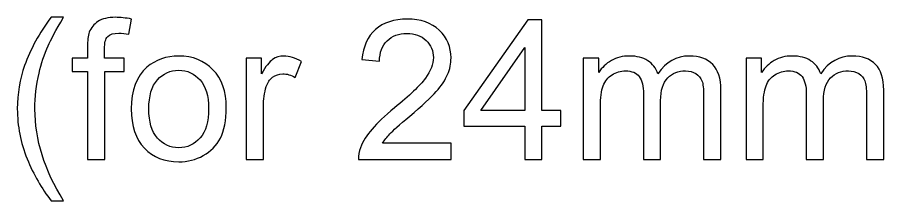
# Model space of a CAD drawing. Header units: centimetres. Extents: x 16 to 194, y -201 to 17.
# Drawn here: x 65.93 to 77.19, y -44.9 to -42.52 of the extents above; entities that cross this region are included whole.
import ezdxf

# ---------------------------------------------------------------- set-up
doc = ezdxf.new("R2010")
doc.units = ezdxf.units.CM
doc.header["$MEASUREMENT"] = 0
doc.layers.add('Layer 1', color=7, linetype='Continuous')

msp = doc.modelspace()

# ---------------------------------------------------------------- linework, layer by layer
at = {"layer": 'Layer 1', "color": 250}
for points, knots in [([(66.37005, -44.90483), (66.24728, -44.74947), (66.14314, -44.56786), (66.05805, -44.35958), (65.97296, -44.1513), (65.93063, -43.9354), (65.93063, -43.7123), (65.93063, -43.51545), (65.96238, -43.32707), (66.02588, -43.14715), (66.10039, -42.93802), (66.21511, -42.72974), (66.37005, -42.52231), (66.37005, -42.52231), (66.53007, -42.52231), (66.53007, -42.52231), (66.43016, -42.69418), (66.3637, -42.81695), (66.33153, -42.89061), (66.28115, -43.00449), (66.24136, -43.12344), (66.21257, -43.24748), (66.17701, -43.402), (66.15923, -43.55736), (66.15923, -43.71357), (66.15923, -44.11108), (66.28284, -44.50817), (66.53007, -44.90483), (66.53007, -44.90483), (66.37005, -44.90483), (66.37005, -44.90483)], [0, 0, 0, 0, 0.1, 0.1, 0.1, 0.2, 0.2, 0.2, 0.3, 0.3, 0.3, 0.4, 0.4, 0.4, 0.5, 0.5, 0.5, 0.6, 0.6, 0.6, 0.7, 0.7, 0.7, 0.8, 0.8, 0.8, 0.9, 0.9, 0.9, 1, 1, 1, 1]), ([(66.84249, -44.37143), (66.84249, -44.37143), (66.84249, -43.22589), (66.84249, -43.22589), (66.84249, -43.22589), (66.64437, -43.22589), (66.64437, -43.22589), (66.64437, -43.22589), (66.64437, -43.05317), (66.64437, -43.05317), (66.64437, -43.05317), (66.84249, -43.05317), (66.84249, -43.05317), (66.84249, -43.05317), (66.84249, -42.91347), (66.84249, -42.91347), (66.84249, -42.82499), (66.85011, -42.75938), (66.86577, -42.71662), (66.88736, -42.65905), (66.92462, -42.61206), (66.9788, -42.57607), (67.03257, -42.54009), (67.10834, -42.52231), (67.20571, -42.52231), (67.26879, -42.52231), (67.33821, -42.52993), (67.41441, -42.54475), (67.41441, -42.54475), (67.38097, -42.74033), (67.38097, -42.74033), (67.3344, -42.73228), (67.2908, -42.72805), (67.24931, -42.72805), (67.18158, -42.72805), (67.13374, -42.74244), (67.10538, -42.77123), (67.07744, -42.80002), (67.06347, -42.85378), (67.06347, -42.93252), (67.06347, -42.93252), (67.06347, -43.05317), (67.06347, -43.05317), (67.06347, -43.05317), (67.32001, -43.05317), (67.32001, -43.05317), (67.32001, -43.05317), (67.32001, -43.22589), (67.32001, -43.22589), (67.32001, -43.22589), (67.06601, -43.22589), (67.06601, -43.22589), (67.06601, -43.22589), (67.06601, -44.37143), (67.06601, -44.37143), (67.06601, -44.37143), (66.84249, -44.37143), (66.84249, -44.37143)], [0, 0, 0, 0, 0.05263158, 0.05263158, 0.05263158, 0.10526316, 0.10526316, 0.10526316, 0.15789474, 0.15789474, 0.15789474, 0.21052632, 0.21052632, 0.21052632, 0.26315789, 0.26315789, 0.26315789, 0.31578947, 0.31578947, 0.31578947, 0.36842105, 0.36842105, 0.36842105, 0.42105263, 0.42105263, 0.42105263, 0.47368421, 0.47368421, 0.47368421, 0.52631579, 0.52631579, 0.52631579, 0.57894737, 0.57894737, 0.57894737, 0.63157895, 0.63157895, 0.63157895, 0.68421053, 0.68421053, 0.68421053, 0.73684211, 0.73684211, 0.73684211, 0.78947368, 0.78947368, 0.78947368, 0.84210526, 0.84210526, 0.84210526, 0.89473684, 0.89473684, 0.89473684, 0.94736842, 0.94736842, 0.94736842, 1, 1, 1, 1]), ([(71.56901, -44.15807), (71.56901, -44.15807), (71.56901, -44.37143), (71.56901, -44.37143), (71.56901, -44.37143), (70.36505, -44.37143), (70.36505, -44.37143), (70.36336, -44.31767), (70.37225, -44.26602), (70.3913, -44.21607), (70.4222, -44.13436), (70.47173, -44.05351), (70.53989, -43.97434), (70.60804, -43.89518), (70.70541, -43.80374), (70.83199, -43.70002), (71.02884, -43.53789), (71.16261, -43.40962), (71.23246, -43.31479), (71.30273, -43.21996), (71.33787, -43.13022), (71.33787, -43.04555), (71.33787, -42.95707), (71.30612, -42.88257), (71.24262, -42.82161), (71.17912, -42.76107), (71.09615, -42.73059), (70.99412, -42.73059), (70.88617, -42.73059), (70.79981, -42.76276), (70.73504, -42.82711), (70.67027, -42.89103), (70.63768, -42.97993), (70.63683, -43.09381), (70.63683, -43.09381), (70.40823, -43.07095), (70.40823, -43.07095), (70.42389, -42.89992), (70.48316, -42.76954), (70.58561, -42.67979), (70.68848, -42.59004), (70.82606, -42.54517), (70.9992, -42.54517), (71.17362, -42.54517), (71.31205, -42.59343), (71.41365, -42.69037), (71.51567, -42.78732), (71.56647, -42.90754), (71.56647, -43.05063), (71.56647, -43.12344), (71.55165, -43.19499), (71.5216, -43.26526), (71.49196, -43.33596), (71.44243, -43.41004), (71.37343, -43.48793), (71.304, -43.5654), (71.18928, -43.67251), (71.02926, -43.80797), (70.89506, -43.92058), (70.8087, -43.99678), (70.7706, -44.037), (70.7325, -44.07721), (70.70118, -44.11743), (70.6762, -44.15807), (70.6762, -44.15807), (71.56901, -44.15807), (71.56901, -44.15807)], [0, 0, 0, 0, 0.04545455, 0.04545455, 0.04545455, 0.09090909, 0.09090909, 0.09090909, 0.13636364, 0.13636364, 0.13636364, 0.18181818, 0.18181818, 0.18181818, 0.22727273, 0.22727273, 0.22727273, 0.27272727, 0.27272727, 0.27272727, 0.31818182, 0.31818182, 0.31818182, 0.36363636, 0.36363636, 0.36363636, 0.40909091, 0.40909091, 0.40909091, 0.45454545, 0.45454545, 0.45454545, 0.5, 0.5, 0.5, 0.54545455, 0.54545455, 0.54545455, 0.59090909, 0.59090909, 0.59090909, 0.63636364, 0.63636364, 0.63636364, 0.68181818, 0.68181818, 0.68181818, 0.72727273, 0.72727273, 0.72727273, 0.77272727, 0.77272727, 0.77272727, 0.81818182, 0.81818182, 0.81818182, 0.86363636, 0.86363636, 0.86363636, 0.90909091, 0.90909091, 0.90909091, 0.95454545, 0.95454545, 0.95454545, 1, 1, 1, 1]), ([(72.52447, -44.37143), (72.52447, -44.37143), (72.52447, -43.93709), (72.52447, -43.93709), (72.52447, -43.93709), (71.73453, -43.93709), (71.73453, -43.93709), (71.73453, -43.93709), (71.73453, -43.73135), (71.73453, -43.73135), (71.73453, -43.73135), (72.56511, -42.55279), (72.56511, -42.55279), (72.56511, -42.55279), (72.74799, -42.55279), (72.74799, -42.55279), (72.74799, -42.55279), (72.74799, -43.73135), (72.74799, -43.73135), (72.74799, -43.73135), (72.99437, -43.73135), (72.99437, -43.73135), (72.99437, -43.73135), (72.99437, -43.93709), (72.99437, -43.93709), (72.99437, -43.93709), (72.74799, -43.93709), (72.74799, -43.93709), (72.74799, -43.93709), (72.74799, -44.37143), (72.74799, -44.37143), (72.74799, -44.37143), (72.52447, -44.37143), (72.52447, -44.37143)], [0, 0, 0, 0, 0.09090909, 0.09090909, 0.09090909, 0.18181818, 0.18181818, 0.18181818, 0.27272727, 0.27272727, 0.27272727, 0.36363636, 0.36363636, 0.36363636, 0.45454545, 0.45454545, 0.45454545, 0.54545455, 0.54545455, 0.54545455, 0.63636364, 0.63636364, 0.63636364, 0.72727273, 0.72727273, 0.72727273, 0.81818182, 0.81818182, 0.81818182, 0.90909091, 0.90909091, 0.90909091, 1, 1, 1, 1]), ([(72.52447, -43.73135), (72.52447, -43.73135), (72.52447, -42.91305), (72.52447, -42.91305), (72.52447, -42.91305), (71.95424, -43.73135), (71.95424, -43.73135), (71.95424, -43.73135), (72.52447, -43.73135), (72.52447, -43.73135)], [0, 0, 0, 0, 0.33333333, 0.33333333, 0.33333333, 0.66666667, 0.66666667, 0.66666667, 1, 1, 1, 1]), ([(67.41103, -43.7123), (67.41103, -43.46888), (67.47876, -43.28854), (67.61465, -43.17128), (67.72768, -43.07391), (67.86611, -43.02523), (68.0291, -43.02523), (68.20986, -43.02523), (68.35803, -43.0845), (68.47317, -43.20303), (68.5879, -43.32114), (68.64547, -43.48497), (68.64547, -43.69367), (68.64547, -43.86301), (68.62007, -43.99593), (68.56927, -44.09288), (68.51847, -44.18982), (68.44439, -44.26517), (68.34702, -44.31894), (68.25008, -44.3727), (68.14382, -44.39937), (68.0291, -44.39937), (67.84452, -44.39937), (67.69551, -44.34053), (67.58163, -44.22242), (67.46776, -44.10431), (67.41103, -43.93413), (67.41103, -43.7123)], [0, 0, 0, 0, 0.11111111, 0.11111111, 0.11111111, 0.22222222, 0.22222222, 0.22222222, 0.33333333, 0.33333333, 0.33333333, 0.44444444, 0.44444444, 0.44444444, 0.55555556, 0.55555556, 0.55555556, 0.66666667, 0.66666667, 0.66666667, 0.77777778, 0.77777778, 0.77777778, 0.88888889, 0.88888889, 0.88888889, 1, 1, 1, 1]), ([(68.90497, -44.37143), (68.90497, -44.37143), (68.90497, -43.05317), (68.90497, -43.05317), (68.90497, -43.05317), (69.10563, -43.05317), (69.10563, -43.05317), (69.10563, -43.05317), (69.10563, -43.2551), (69.10563, -43.2551), (69.15685, -43.16154), (69.20427, -43.09974), (69.24787, -43.0701), (69.29147, -43.04005), (69.33931, -43.02523), (69.39138, -43.02523), (69.46673, -43.02523), (69.54336, -43.04894), (69.62125, -43.09593), (69.62125, -43.09593), (69.54166, -43.30209), (69.54166, -43.30209), (69.48748, -43.27161), (69.43329, -43.25637), (69.3791, -43.25637), (69.33042, -43.25637), (69.28682, -43.27119), (69.24829, -43.3004), (69.20977, -43.32961), (69.18225, -43.37025), (69.16574, -43.42232), (69.14077, -43.50148), (69.12849, -43.58826), (69.12849, -43.68267), (69.12849, -43.68267), (69.12849, -44.37143), (69.12849, -44.37143), (69.12849, -44.37143), (68.90497, -44.37143), (68.90497, -44.37143)], [0, 0, 0, 0, 0.07692308, 0.07692308, 0.07692308, 0.15384615, 0.15384615, 0.15384615, 0.23076923, 0.23076923, 0.23076923, 0.30769231, 0.30769231, 0.30769231, 0.38461538, 0.38461538, 0.38461538, 0.46153846, 0.46153846, 0.46153846, 0.53846154, 0.53846154, 0.53846154, 0.61538462, 0.61538462, 0.61538462, 0.69230769, 0.69230769, 0.69230769, 0.76923077, 0.76923077, 0.76923077, 0.84615385, 0.84615385, 0.84615385, 0.92307692, 0.92307692, 0.92307692, 1, 1, 1, 1]), ([(73.28435, -44.37143), (73.28435, -44.37143), (73.28435, -43.05317), (73.28435, -43.05317), (73.28435, -43.05317), (73.48501, -43.05317), (73.48501, -43.05317), (73.48501, -43.05317), (73.48501, -43.23944), (73.48501, -43.23944), (73.52607, -43.17509), (73.58111, -43.12302), (73.64969, -43.08407), (73.71827, -43.0447), (73.79616, -43.02523), (73.88379, -43.02523), (73.98116, -43.02523), (74.06117, -43.04555), (74.1234, -43.08577), (74.18563, -43.12641), (74.22965, -43.18271), (74.25505, -43.25552), (74.36004, -43.10185), (74.49593, -43.02523), (74.66357, -43.02523), (74.7948, -43.02523), (74.89598, -43.06121), (74.96625, -43.1336), (75.03695, -43.20599), (75.07251, -43.31733), (75.07251, -43.46761), (75.07251, -43.46761), (75.07251, -44.37143), (75.07251, -44.37143), (75.07251, -44.37143), (74.84899, -44.37143), (74.84899, -44.37143), (74.84899, -44.37143), (74.84899, -43.5417), (74.84899, -43.5417), (74.84899, -43.4528), (74.84137, -43.38845), (74.82698, -43.34908), (74.81258, -43.30971), (74.78634, -43.27838), (74.74781, -43.25425), (74.70971, -43.23012), (74.66484, -43.21827), (74.61362, -43.21827), (74.52048, -43.21827), (74.44344, -43.24917), (74.38205, -43.31056), (74.32067, -43.37236), (74.29019, -43.471), (74.29019, -43.60647), (74.29019, -43.60647), (74.29019, -44.37143), (74.29019, -44.37143), (74.29019, -44.37143), (74.06667, -44.37143), (74.06667, -44.37143), (74.06667, -44.37143), (74.06667, -43.51587), (74.06667, -43.51587), (74.06667, -43.41681), (74.04847, -43.34231), (74.01206, -43.29278), (73.97565, -43.24325), (73.91596, -43.21827), (73.83341, -43.21827), (73.77076, -43.21827), (73.71276, -43.23478), (73.65942, -43.2678), (73.60608, -43.30082), (73.56756, -43.34908), (73.54343, -43.413), (73.51972, -43.4765), (73.50787, -43.56837), (73.50787, -43.68817), (73.50787, -43.68817), (73.50787, -44.37143), (73.50787, -44.37143), (73.50787, -44.37143), (73.28435, -44.37143), (73.28435, -44.37143)], [0, 0, 0, 0, 0.03571429, 0.03571429, 0.03571429, 0.07142857, 0.07142857, 0.07142857, 0.10714286, 0.10714286, 0.10714286, 0.14285714, 0.14285714, 0.14285714, 0.17857143, 0.17857143, 0.17857143, 0.21428571, 0.21428571, 0.21428571, 0.25, 0.25, 0.25, 0.28571429, 0.28571429, 0.28571429, 0.32142857, 0.32142857, 0.32142857, 0.35714286, 0.35714286, 0.35714286, 0.39285714, 0.39285714, 0.39285714, 0.42857143, 0.42857143, 0.42857143, 0.46428571, 0.46428571, 0.46428571, 0.5, 0.5, 0.5, 0.53571429, 0.53571429, 0.53571429, 0.57142857, 0.57142857, 0.57142857, 0.60714286, 0.60714286, 0.60714286, 0.64285714, 0.64285714, 0.64285714, 0.67857143, 0.67857143, 0.67857143, 0.71428571, 0.71428571, 0.71428571, 0.75, 0.75, 0.75, 0.78571429, 0.78571429, 0.78571429, 0.82142857, 0.82142857, 0.82142857, 0.85714286, 0.85714286, 0.85714286, 0.89285714, 0.89285714, 0.89285714, 0.92857143, 0.92857143, 0.92857143, 0.96428571, 0.96428571, 0.96428571, 1, 1, 1, 1]), ([(75.40017, -44.37143), (75.40017, -44.37143), (75.40017, -43.05317), (75.40017, -43.05317), (75.40017, -43.05317), (75.60083, -43.05317), (75.60083, -43.05317), (75.60083, -43.05317), (75.60083, -43.23944), (75.60083, -43.23944), (75.64189, -43.17509), (75.69693, -43.12302), (75.76551, -43.08407), (75.83409, -43.0447), (75.91198, -43.02523), (75.99961, -43.02523), (76.09698, -43.02523), (76.17699, -43.04555), (76.23922, -43.08577), (76.30145, -43.12641), (76.34547, -43.18271), (76.37087, -43.25552), (76.47586, -43.10185), (76.61175, -43.02523), (76.77939, -43.02523), (76.91062, -43.02523), (77.0118, -43.06121), (77.08207, -43.1336), (77.15277, -43.20599), (77.18833, -43.31733), (77.18833, -43.46761), (77.18833, -43.46761), (77.18833, -44.37143), (77.18833, -44.37143), (77.18833, -44.37143), (76.96481, -44.37143), (76.96481, -44.37143), (76.96481, -44.37143), (76.96481, -43.5417), (76.96481, -43.5417), (76.96481, -43.4528), (76.95719, -43.38845), (76.9428, -43.34908), (76.9284, -43.30971), (76.90216, -43.27838), (76.86363, -43.25425), (76.82553, -43.23012), (76.78066, -43.21827), (76.72944, -43.21827), (76.6363, -43.21827), (76.55926, -43.24917), (76.49787, -43.31056), (76.43649, -43.37236), (76.40601, -43.471), (76.40601, -43.60647), (76.40601, -43.60647), (76.40601, -44.37143), (76.40601, -44.37143), (76.40601, -44.37143), (76.18249, -44.37143), (76.18249, -44.37143), (76.18249, -44.37143), (76.18249, -43.51587), (76.18249, -43.51587), (76.18249, -43.41681), (76.16429, -43.34231), (76.12788, -43.29278), (76.09147, -43.24325), (76.03178, -43.21827), (75.94923, -43.21827), (75.88658, -43.21827), (75.82858, -43.23478), (75.77524, -43.2678), (75.7219, -43.30082), (75.68338, -43.34908), (75.65925, -43.413), (75.63554, -43.4765), (75.62369, -43.56837), (75.62369, -43.68817), (75.62369, -43.68817), (75.62369, -44.37143), (75.62369, -44.37143), (75.62369, -44.37143), (75.40017, -44.37143), (75.40017, -44.37143)], [0, 0, 0, 0, 0.03571429, 0.03571429, 0.03571429, 0.07142857, 0.07142857, 0.07142857, 0.10714286, 0.10714286, 0.10714286, 0.14285714, 0.14285714, 0.14285714, 0.17857143, 0.17857143, 0.17857143, 0.21428571, 0.21428571, 0.21428571, 0.25, 0.25, 0.25, 0.28571429, 0.28571429, 0.28571429, 0.32142857, 0.32142857, 0.32142857, 0.35714286, 0.35714286, 0.35714286, 0.39285714, 0.39285714, 0.39285714, 0.42857143, 0.42857143, 0.42857143, 0.46428571, 0.46428571, 0.46428571, 0.5, 0.5, 0.5, 0.53571429, 0.53571429, 0.53571429, 0.57142857, 0.57142857, 0.57142857, 0.60714286, 0.60714286, 0.60714286, 0.64285714, 0.64285714, 0.64285714, 0.67857143, 0.67857143, 0.67857143, 0.71428571, 0.71428571, 0.71428571, 0.75, 0.75, 0.75, 0.78571429, 0.78571429, 0.78571429, 0.82142857, 0.82142857, 0.82142857, 0.85714286, 0.85714286, 0.85714286, 0.89285714, 0.89285714, 0.89285714, 0.92857143, 0.92857143, 0.92857143, 0.96428571, 0.96428571, 0.96428571, 1, 1, 1, 1]), ([(67.63963, -43.71272), (67.63963, -43.88121), (67.67646, -44.00736), (67.75012, -44.09076), (67.8242, -44.17458), (67.91691, -44.21649), (68.0291, -44.21649), (68.14001, -44.21649), (68.2323, -44.17458), (68.30638, -44.09034), (68.38004, -44.00609), (68.41687, -43.87782), (68.41687, -43.70553), (68.41687, -43.54297), (68.37962, -43.41978), (68.30553, -43.33638), (68.23145, -43.25256), (68.13916, -43.21065), (68.0291, -43.21065), (67.91691, -43.21065), (67.8242, -43.25214), (67.75012, -43.33553), (67.67646, -43.41893), (67.63963, -43.54466), (67.63963, -43.71272)], [0, 0, 0, 0, 0.125, 0.125, 0.125, 0.25, 0.25, 0.25, 0.375, 0.375, 0.375, 0.5, 0.5, 0.5, 0.625, 0.625, 0.625, 0.75, 0.75, 0.75, 0.875, 0.875, 0.875, 1, 1, 1, 1])]:
    msp.add_open_spline(points, degree=3, knots=knots, dxfattribs=at)

doc.saveas('drawing.dxf')
